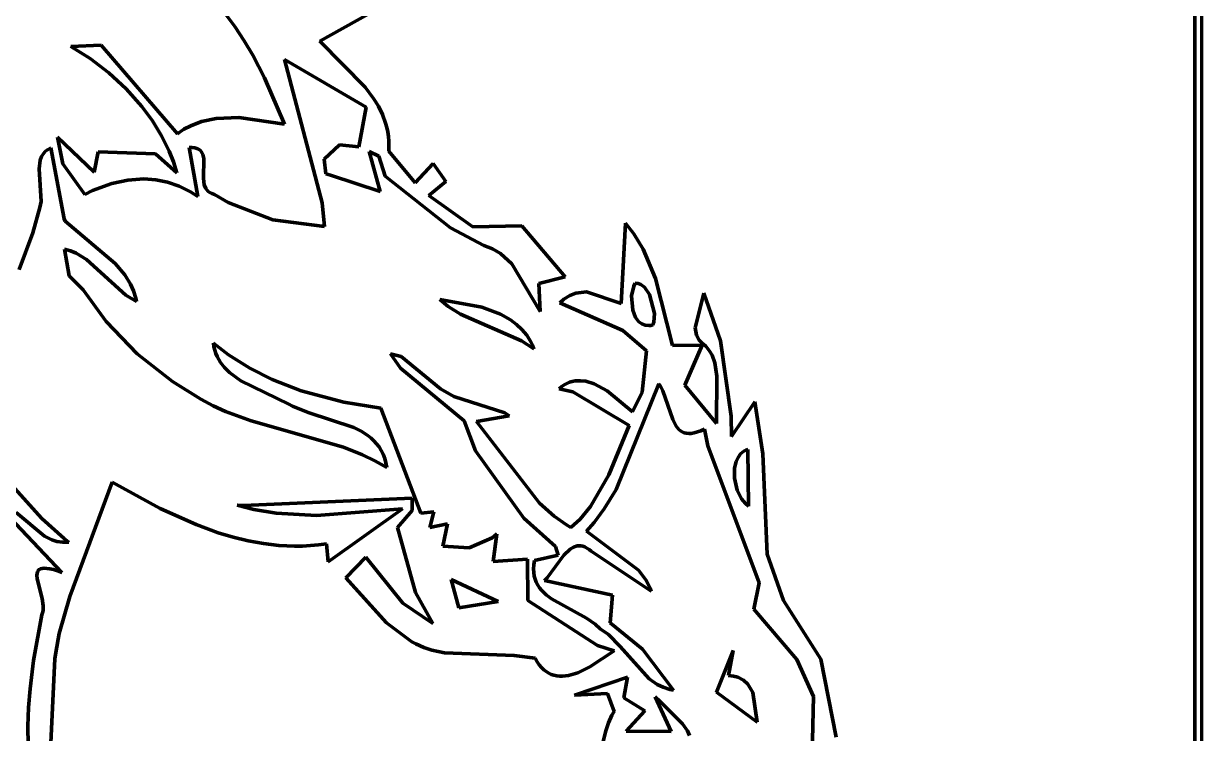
# Model space of a CAD drawing. Header units: millimetres. Extents: x 0 to 4.76, y 0 to 6.67.
# Drawn here: x 3.392 to 4.764, y 4.167 to 4.993 of the extents above; entities that cross this region are included whole.
import ezdxf

# ---------------------------------------------------------------- set-up
doc = ezdxf.new("R2010")
doc.units = ezdxf.units.MM
doc.layers.add('color#010101ff', color=7, linetype='CONTINUOUS', lineweight=100)
doc.layers.add('color#fefefeff', color=7, linetype='CONTINUOUS', lineweight=100)

msp = doc.modelspace()

# ---------------------------------------------------------------- linework, layer by layer
at = {"layer": 'color#010101ff'}
for p, q in [((4.7554, 0.2083), (4.7564, 6.6586)), ((4.7639, 6.6667), (4.7639, 0.1558)), ((3.8626, 5.0426), (3.7369, 4.9722)), ((3.6381, 4.9893), (3.6265, 5.0049)), ((3.6489, 4.9729), (3.6381, 4.9893)), ((3.4469, 4.9663), (3.4822, 4.9676)), ((3.4822, 4.9676), (3.5711, 4.8646)), ((3.659, 4.9559), (3.6489, 4.9729)), ((3.7369, 4.9722), (3.7899, 4.9188)), ((3.4697, 4.9522), (3.4469, 4.9663)), ((3.6727, 4.9296), (3.659, 4.9559)), ((3.4914, 4.9357), (3.4697, 4.9522)), ((3.791, 4.8954), (3.6958, 4.9509)), ((3.6958, 4.9509), (3.7398, 4.7843)), ((3.5116, 4.9169), (3.4914, 4.9357)), ((3.6961, 4.8759), (3.6727, 4.9296)), ((3.5298, 4.8963), (3.5116, 4.9169)), ((3.7899, 4.9188), (3.7996, 4.9058)), ((3.7996, 4.9058), (3.8052, 4.8966)), ((3.542, 4.8797), (3.5298, 4.8963)), ((3.7824, 4.8496), (3.791, 4.8954)), ((3.8052, 4.8966), (3.8099, 4.8871)), ((3.8099, 4.8871), (3.8136, 4.8771)), ((3.5527, 4.8623), (3.542, 4.8797)), ((3.5788, 4.8698), (3.5868, 4.874)), ((3.5868, 4.874), (3.5992, 4.8787)), ((3.5992, 4.8787), (3.6164, 4.8825)), ((3.6164, 4.8825), (3.6429, 4.8836)), ((3.6429, 4.8836), (3.6961, 4.8759)), ((3.8136, 4.8771), (3.815, 4.872)), ((3.815, 4.872), (3.8162, 4.8667)), ((3.4377, 4.8295), (3.4315, 4.8605)), ((3.4315, 4.8605), (3.4742, 4.8201)), ((3.5616, 4.8442), (3.5527, 4.8623)), ((3.5711, 4.8646), (3.5788, 4.8698)), ((3.8162, 4.8667), (3.817, 4.8614)), ((3.817, 4.8614), (3.8174, 4.8559)), ((3.4156, 4.8421), (3.4172, 4.8438)), ((3.4172, 4.8438), (3.4191, 4.8454)), ((3.4191, 4.8454), (3.4213, 4.8468)), ((3.4213, 4.8468), (3.4238, 4.8481)), ((3.4238, 4.8481), (3.4391, 4.7656)), ((3.4742, 4.8201), (3.4789, 4.8437)), ((3.4789, 4.8437), (3.5457, 4.8411)), ((3.5666, 4.8318), (3.5616, 4.8442)), ((3.5883, 4.8486), (3.585, 4.8486)), ((3.585, 4.8486), (3.5951, 4.7918)), ((3.5913, 4.8482), (3.5883, 4.8486)), ((3.5937, 4.8476), (3.5913, 4.8482)), ((3.5958, 4.8466), (3.5937, 4.8476)), ((3.5975, 4.8454), (3.5958, 4.8466)), ((3.5989, 4.8439), (3.5975, 4.8454)), ((3.6, 4.8422), (3.5989, 4.8439)), ((3.742, 4.8351), (3.76, 4.8519)), ((3.76, 4.8519), (3.7824, 4.8496)), ((3.8056, 4.8387), (3.7947, 4.8439)), ((3.7947, 4.8439), (3.8075, 4.7975)), ((3.8176, 4.8502), (3.8173, 4.8445)), ((3.8173, 4.8445), (3.848, 4.8075)), ((3.8174, 4.8559), (3.8176, 4.8502)), ((3.4102, 4.8239), (3.4114, 4.8338)), ((3.4114, 4.8338), (3.413, 4.8382)), ((3.413, 4.8382), (3.4156, 4.8421)), ((3.4634, 4.7941), (3.4377, 4.8295)), ((3.5457, 4.8411), (3.5706, 4.8192)), ((3.5706, 4.8192), (3.5666, 4.8318)), ((3.6008, 4.8403), (3.6, 4.8422)), ((3.6018, 4.8359), (3.6008, 4.8403)), ((3.6014, 4.8125), (3.6018, 4.8359)), ((3.7442, 4.8181), (3.742, 4.8351)), ((3.8132, 4.8153), (3.8056, 4.8387)), ((3.848, 4.8075), (3.869, 4.8301)), ((3.869, 4.8301), (3.8837, 4.8089)), ((3.4124, 4.7859), (3.4102, 4.8239)), ((3.7496, 4.8163), (3.7442, 4.8181)), ((3.8075, 4.7975), (3.7496, 4.8163)), ((3.4947, 4.8069), (3.4721, 4.7985)), ((3.5133, 4.8108), (3.4947, 4.8069)), ((3.532, 4.812), (3.5133, 4.8108)), ((3.5459, 4.811), (3.532, 4.812)), ((3.5597, 4.8082), (3.5459, 4.811)), ((3.5733, 4.8037), (3.5597, 4.8082)), ((3.5865, 4.7972), (3.5733, 4.8037)), ((3.6024, 4.8052), (3.6014, 4.8125)), ((3.6042, 4.801), (3.6024, 4.8052)), ((3.8892, 4.755), (3.8132, 4.8153)), ((3.8837, 4.8089), (3.8641, 4.7929)), ((3.4721, 4.7985), (3.4634, 4.7941)), ((3.5951, 4.7918), (3.5865, 4.7972)), ((3.6055, 4.7992), (3.6042, 4.801)), ((3.6071, 4.7975), (3.6055, 4.7992)), ((3.6091, 4.7961), (3.6071, 4.7975)), ((3.6114, 4.795), (3.6091, 4.7961)), ((3.6142, 4.7941), (3.6114, 4.795)), ((3.6304, 4.7847), (3.6142, 4.7941)), ((3.8641, 4.7929), (3.9154, 4.7563)), ((3.4028, 4.7495), (3.4108, 4.7787)), ((3.4108, 4.7787), (3.4124, 4.7859)), ((3.6825, 4.7646), (3.6304, 4.7847)), ((3.7398, 4.7843), (3.7426, 4.7567)), ((3.4391, 4.7656), (3.4406, 4.7629)), ((3.4406, 4.7629), (3.4986, 4.7138)), ((3.7426, 4.7567), (3.6825, 4.7646)), ((4.0882, 4.6672), (4.093, 4.7606)), ((4.093, 4.7606), (4.1026, 4.7483)), ((3.3869, 4.7066), (3.4028, 4.7495)), ((3.9279, 4.7346), (3.8892, 4.755)), ((3.9154, 4.7563), (3.9722, 4.7574)), ((3.9722, 4.7574), (4.023, 4.6981)), ((4.1026, 4.7483), (4.1136, 4.7304)), ((3.9381, 4.7306), (3.9279, 4.7346)), ((3.4466, 4.7284), (3.4395, 4.7302)), ((3.4395, 4.7302), (3.4452, 4.6994)), ((3.4533, 4.7258), (3.4466, 4.7284)), ((3.4653, 4.7185), (3.4533, 4.7258)), ((3.9473, 4.7251), (3.9381, 4.7306)), ((3.9605, 4.7134), (3.9473, 4.7251)), ((4.1136, 4.7304), (4.1282, 4.6961)), ((3.511, 4.6767), (3.4653, 4.7185)), ((3.4986, 4.7138), (3.5099, 4.7004)), ((3.9936, 4.6579), (3.9605, 4.7134)), ((3.4452, 4.6994), (3.4615, 4.683)), ((3.5099, 4.7004), (3.5167, 4.6895)), ((4.023, 4.6981), (3.9922, 4.6903)), ((4.1282, 4.6961), (4.148, 4.6184)), ((3.4615, 4.683), (3.4882, 4.646)), ((3.5167, 4.6895), (3.5201, 4.6817)), ((3.5201, 4.6817), (3.5226, 4.6735)), ((3.9922, 4.6903), (3.9936, 4.6579)), ((4.0282, 4.6765), (4.0353, 4.6793)), ((4.0353, 4.6793), (4.0477, 4.6806)), ((4.0477, 4.6806), (4.0882, 4.6672)), ((4.1026, 4.6872), (4.1001, 4.6762)), ((4.1044, 4.6908), (4.1026, 4.6872)), ((4.1077, 4.6905), (4.1044, 4.6908)), ((4.1109, 4.6894), (4.1077, 4.6905)), ((4.1152, 4.6861), (4.1109, 4.6894)), ((4.1211, 4.6775), (4.1152, 4.6861)), ((4.1744, 4.6387), (4.1843, 4.6793)), ((4.1843, 4.6793), (4.2037, 4.6236)), ((3.5235, 4.6693), (3.511, 4.6767)), ((3.5226, 4.6735), (3.5235, 4.6693)), ((3.8769, 4.6719), (3.9257, 4.6627)), ((3.8866, 4.6637), (3.8769, 4.6719)), ((4.0167, 4.6679), (4.0212, 4.672)), ((4.0898, 4.6355), (4.0167, 4.6679)), ((4.0212, 4.672), (4.0282, 4.6765)), ((4.1001, 4.6762), (4.1015, 4.6593)), ((4.1268, 4.6553), (4.1211, 4.6775)), ((3.901, 4.6548), (3.8866, 4.6637)), ((3.972, 4.6237), (3.901, 4.6548)), ((3.9257, 4.6627), (3.9473, 4.6546)), ((3.9473, 4.6546), (3.959, 4.648)), ((4.1015, 4.6593), (4.1049, 4.6508)), ((4.1049, 4.6508), (4.1088, 4.6458)), ((4.1261, 4.6453), (4.1268, 4.6553)), ((3.4882, 4.646), (3.5243, 4.6084)), ((3.959, 4.648), (3.9661, 4.6428)), ((3.9661, 4.6428), (3.9725, 4.6369)), ((4.1088, 4.6458), (4.112, 4.6434)), ((4.112, 4.6434), (4.1158, 4.6419)), ((4.1158, 4.6419), (4.1201, 4.6414)), ((4.1201, 4.6414), (4.1225, 4.6416)), ((4.1225, 4.6416), (4.125, 4.6421)), ((4.125, 4.6421), (4.1261, 4.6453)), ((4.1759, 4.6303), (4.1744, 4.6387)), ((3.9864, 4.6142), (3.972, 4.6237)), ((3.9725, 4.6369), (3.9781, 4.6302)), ((3.9781, 4.6302), (3.9805, 4.6265)), ((3.9805, 4.6265), (3.9827, 4.6226)), ((4.1174, 4.6122), (4.0898, 4.6355)), ((4.179, 4.6245), (4.1759, 4.6303)), ((4.1823, 4.6209), (4.179, 4.6245)), ((4.2037, 4.6236), (4.2162, 4.5361)), ((3.6137, 4.6167), (3.6131, 4.6209)), ((3.6131, 4.6209), (3.6307, 4.6075)), ((3.6147, 4.6128), (3.6137, 4.6167)), ((3.616, 4.609), (3.6147, 4.6128)), ((3.9827, 4.6226), (3.9847, 4.6185)), ((3.9847, 4.6185), (3.9864, 4.6142)), ((4.1126, 4.564), (4.1174, 4.6122)), ((4.148, 4.6184), (4.1825, 4.6187)), ((4.1825, 4.6187), (4.1623, 4.572)), ((4.1865, 4.6175), (4.1823, 4.6209)), ((4.1907, 4.6124), (4.1865, 4.6175)), ((4.1939, 4.6069), (4.1907, 4.6124)), ((3.5243, 4.6084), (3.5653, 4.5762)), ((3.6175, 4.6054), (3.616, 4.609)), ((3.6214, 4.5986), (3.6175, 4.6054)), ((3.6262, 4.5925), (3.6214, 4.5986)), ((3.6307, 4.6075), (3.6554, 4.5919)), ((3.8309, 4.5919), (3.8195, 4.6087)), ((3.8195, 4.6087), (3.8316, 4.6055)), ((3.8316, 4.6055), (3.8775, 4.5679)), ((4.1971, 4.5982), (4.1939, 4.6069)), ((4.1993, 4.5827), (4.1971, 4.5982)), ((3.6318, 4.5869), (3.6262, 4.5925)), ((3.645, 4.5772), (3.6318, 4.5869)), ((3.6554, 4.5919), (3.6814, 4.5788)), ((3.9052, 4.5304), (3.8309, 4.5919)), ((4.1989, 4.5276), (4.1993, 4.5827)), ((3.5653, 4.5762), (3.5986, 4.5557)), ((3.7011, 4.5498), (3.645, 4.5772)), ((3.6814, 4.5788), (3.7154, 4.5655)), ((4.0158, 4.5679), (4.0188, 4.5704)), ((4.0188, 4.5704), (4.0218, 4.5724)), ((4.0218, 4.5724), (4.0249, 4.5741)), ((4.0249, 4.5741), (4.028, 4.5754)), ((4.028, 4.5754), (4.0311, 4.5764)), ((4.0311, 4.5764), (4.0343, 4.577)), ((4.0343, 4.577), (4.0406, 4.5773)), ((4.0406, 4.5773), (4.047, 4.5766)), ((4.047, 4.5766), (4.0565, 4.5737)), ((4.0565, 4.5737), (4.0718, 4.5653)), ((4.1319, 4.5735), (4.0822, 4.4508)), ((4.1337, 4.5711), (4.1319, 4.5735)), ((4.1367, 4.5656), (4.1337, 4.5711)), ((4.1623, 4.572), (4.1989, 4.5276)), ((3.5986, 4.5557), (3.6128, 4.5482)), ((3.7154, 4.5655), (3.7649, 4.5522)), ((3.8775, 4.5679), (3.893, 4.5589)), ((3.893, 4.5589), (3.9524, 4.5397)), ((4.0317, 4.5645), (4.0158, 4.5679)), ((4.0974, 4.5251), (4.0317, 4.5645)), ((4.0718, 4.5653), (4.1011, 4.5412)), ((4.1011, 4.5412), (4.1126, 4.564)), ((4.1481, 4.532), (4.1367, 4.5656)), ((3.6128, 4.5482), (3.6273, 4.5416)), ((3.6273, 4.5416), (3.6572, 4.5307)), ((3.7053, 4.5476), (3.7011, 4.5498)), ((3.7234, 4.5403), (3.7053, 4.5476)), ((3.7649, 4.5522), (3.8083, 4.5452)), ((3.8083, 4.5452), (3.8548, 4.423)), ((4.2166, 4.5125), (4.2436, 4.5527)), ((4.2436, 4.5527), (4.2529, 4.492)), ((3.4131, 4.417), (3.3064, 4.5352)), ((3.6572, 4.5307), (3.7646, 4.4998)), ((3.7765, 4.5228), (3.7234, 4.5403)), ((3.9182, 4.4958), (3.9052, 4.5304)), ((3.9575, 4.5365), (3.9195, 4.5297)), ((3.9195, 4.5297), (3.993, 4.4348)), ((3.9524, 4.5397), (3.9575, 4.5365)), ((4.1519, 4.5245), (4.1481, 4.532)), ((4.2162, 4.5361), (4.2166, 4.5125)), ((3.7852, 4.5185), (3.7765, 4.5228)), ((3.7931, 4.5134), (3.7852, 4.5185)), ((4.0735, 4.4677), (4.0974, 4.5251)), ((4.1551, 4.5206), (4.1519, 4.5245)), ((4.157, 4.519), (4.1551, 4.5206)), ((4.1591, 4.5177), (4.157, 4.519)), ((4.1614, 4.5168), (4.1591, 4.5177)), ((4.1639, 4.5162), (4.1614, 4.5168)), ((4.1667, 4.5159), (4.1639, 4.5162)), ((4.1697, 4.516), (4.1667, 4.5159)), ((4.1731, 4.5166), (4.1697, 4.516)), ((4.1768, 4.5176), (4.1731, 4.5166)), ((4.1808, 4.519), (4.1768, 4.5176)), ((4.1852, 4.5209), (4.1808, 4.519)), ((4.1891, 4.5016), (4.1852, 4.5209)), ((3.7967, 4.5105), (3.7931, 4.5134)), ((3.8001, 4.5073), (3.7967, 4.5105)), ((3.8032, 4.5039), (3.8001, 4.5073)), ((3.806, 4.5002), (3.8032, 4.5039)), ((3.8086, 4.4961), (3.806, 4.5002)), ((4.2486, 4.3421), (4.1891, 4.5016)), ((3.7646, 4.4998), (3.7868, 4.491)), ((3.7868, 4.491), (3.8012, 4.4841)), ((3.8108, 4.4917), (3.8086, 4.4961)), ((3.8126, 4.4869), (3.8108, 4.4917)), ((3.8141, 4.4818), (3.8126, 4.4869)), ((3.9746, 4.4172), (3.9182, 4.4958)), ((4.2242, 4.488), (4.222, 4.4834)), ((4.2271, 4.492), (4.2242, 4.488)), ((4.2309, 4.4951), (4.2271, 4.492)), ((4.2331, 4.4963), (4.2309, 4.4951)), ((4.2355, 4.4973), (4.2331, 4.4963)), ((4.2364, 4.4314), (4.2355, 4.4973)), ((4.2529, 4.492), (4.258, 4.3755)), ((3.8012, 4.4841), (3.8152, 4.4762)), ((3.8152, 4.4762), (3.8141, 4.4818)), ((4.2202, 4.4755), (4.2201, 4.464)), ((4.222, 4.4834), (4.2202, 4.4755)), ((3.495, 4.4591), (3.4459, 4.326)), ((3.5511, 4.4286), (3.495, 4.4591)), ((4.0523, 4.4307), (4.0735, 4.4677)), ((4.2201, 4.464), (4.2233, 4.4498)), ((4.0822, 4.4508), (4.0684, 4.4283)), ((4.2233, 4.4498), (4.2282, 4.4399)), ((3.4367, 4.3541), (3.3621, 4.4324)), ((3.648, 4.4322), (3.6409, 4.4326)), ((3.6409, 4.4326), (3.6601, 4.4275)), ((3.8446, 4.4406), (3.648, 4.4322)), ((3.8445, 4.4263), (3.8446, 4.4406)), ((3.993, 4.4348), (4.0101, 4.4196)), ((4.2282, 4.4399), (4.2329, 4.4342)), ((4.2329, 4.4342), (4.2364, 4.4314)), ((3.3833, 4.4238), (3.4165, 4.3964)), ((3.5929, 4.4098), (3.5511, 4.4286)), ((3.6601, 4.4275), (3.6863, 4.423)), ((3.6863, 4.423), (3.7331, 4.4204)), ((3.7331, 4.4204), (3.8334, 4.4282)), ((3.8334, 4.4282), (3.7467, 4.3666)), ((3.8276, 4.4065), (3.8445, 4.4263)), ((3.8548, 4.423), (3.8698, 4.4247)), ((3.8698, 4.4247), (3.8651, 4.4063)), ((4.0101, 4.4196), (4.0244, 4.4095)), ((4.0401, 4.4162), (4.0523, 4.4307)), ((4.0684, 4.4283), (4.0565, 4.4123)), ((3.4391, 4.3938), (3.4131, 4.417)), ((3.6186, 4.4004), (3.5929, 4.4098)), ((3.8483, 4.3307), (3.8276, 4.4065)), ((3.8651, 4.4063), (3.8856, 4.4108)), ((3.8856, 4.4108), (3.8802, 4.3849)), ((4.0114, 4.3844), (3.9746, 4.4172)), ((4.0244, 4.4095), (4.0294, 4.4064)), ((4.0294, 4.4064), (4.0401, 4.4162)), ((4.0565, 4.4123), (4.0478, 4.4022)), ((3.4165, 4.3964), (3.4249, 4.392)), ((3.4249, 4.392), (3.4309, 4.3901)), ((3.4446, 4.3895), (3.4391, 4.3938)), ((3.636, 4.3952), (3.6186, 4.4004)), ((3.6537, 4.391), (3.636, 4.3952)), ((3.6715, 4.3877), (3.6537, 4.391)), ((3.9108, 4.3826), (3.9377, 4.3943)), ((3.9377, 4.3943), (3.9433, 4.399)), ((3.9433, 4.399), (3.939, 4.3667)), ((4.0478, 4.4022), (4.1084, 4.3568)), ((3.4309, 4.3901), (3.4375, 4.3892)), ((3.4375, 4.3892), (3.441, 4.3892)), ((3.441, 4.3892), (3.4446, 4.3895)), ((3.6895, 4.3857), (3.6715, 4.3877)), ((3.6986, 4.3851), (3.6895, 4.3857)), ((3.7077, 4.3848), (3.6986, 4.3851)), ((3.7169, 4.3849), (3.7077, 4.3848)), ((3.7261, 4.3854), (3.7169, 4.3849)), ((3.7354, 4.3861), (3.7261, 4.3854)), ((3.7447, 4.3873), (3.7354, 4.3861)), ((3.7467, 4.3666), (3.7447, 4.3873)), ((3.8802, 4.3849), (3.9108, 4.3826)), ((4.0147, 4.3742), (4.0114, 4.3844)), ((4.0287, 4.3813), (4.0212, 4.3742)), ((4.0326, 4.3836), (4.0287, 4.3813)), ((4.0368, 4.385), (4.0326, 4.3836)), ((4.039, 4.3852), (4.0368, 4.385)), ((4.0412, 4.3851), (4.039, 4.3852)), ((4.0434, 4.3846), (4.0412, 4.3851)), ((4.0458, 4.3838), (4.0434, 4.3846)), ((4.0482, 4.3825), (4.0458, 4.3838)), ((4.0506, 4.3809), (4.0482, 4.3825)), ((4.0531, 4.3788), (4.0506, 4.3809)), ((4.1231, 4.3322), (4.0531, 4.3788)), ((3.7672, 4.3477), (3.7908, 4.3721)), ((3.7908, 4.3721), (3.8338, 4.3184)), ((3.939, 4.3667), (3.979, 4.3695)), ((3.979, 4.3695), (3.9794, 4.3217)), ((3.9861, 4.3584), (3.9863, 4.363)), ((3.9863, 4.363), (3.9871, 4.368)), ((3.9871, 4.368), (4.0147, 4.3742)), ((4.0212, 4.3742), (4.0018, 4.3479)), ((4.258, 4.3755), (4.277, 4.3216)), ((3.4075, 4.3511), (3.4077, 4.3531)), ((3.4079, 4.3466), (3.4075, 4.3511)), ((3.4077, 4.3531), (3.4081, 4.3548)), ((3.4081, 4.3548), (3.4089, 4.3563)), ((3.4089, 4.3563), (3.4101, 4.3575)), ((3.4101, 4.3575), (3.4116, 4.3583)), ((3.4116, 4.3583), (3.4136, 4.3589)), ((3.4136, 4.3589), (3.4161, 4.3591)), ((3.4161, 4.3591), (3.419, 4.3589)), ((3.419, 4.3589), (3.4226, 4.3584)), ((3.4226, 4.3584), (3.4267, 4.3574)), ((3.4267, 4.3574), (3.4314, 4.356)), ((3.4314, 4.356), (3.4367, 4.3541)), ((3.9862, 4.354), (3.9861, 4.3584)), ((3.9868, 4.35), (3.9862, 4.354)), ((3.9878, 4.3462), (3.9868, 4.35)), ((4.1084, 4.3568), (4.1169, 4.3454)), ((3.4136, 4.3239), (3.4079, 4.3466)), ((3.8146, 4.2956), (3.7672, 4.3477)), ((3.8899, 4.3461), (3.8989, 4.3129)), ((3.9449, 4.3204), (3.8899, 4.3461)), ((3.9891, 4.3427), (3.9878, 4.3462)), ((3.9908, 4.3394), (3.9891, 4.3427)), ((3.9929, 4.3363), (3.9908, 4.3394)), ((3.9952, 4.3334), (3.9929, 4.3363)), ((4.0018, 4.3479), (3.9988, 4.3448)), ((3.9988, 4.3448), (4.0781, 4.3276)), ((4.1169, 4.3454), (4.1218, 4.3357)), ((4.1218, 4.3357), (4.1231, 4.3322)), ((4.2425, 4.3116), (4.2486, 4.3421)), ((3.4149, 4.3152), (3.4136, 4.3239)), ((3.4459, 4.326), (3.4335, 4.2831)), ((3.8685, 4.2946), (3.8483, 4.3307)), ((3.9794, 4.3217), (4.0605, 4.2691)), ((4.0006, 4.3281), (3.9952, 4.3334)), ((4.0069, 4.3234), (4.0006, 4.3281)), ((4.0478, 4.3011), (4.0069, 4.3234)), ((4.0781, 4.3276), (4.0754, 4.2955)), ((4.277, 4.3216), (4.3204, 4.2532)), ((3.4141, 4.3073), (3.4147, 4.3098)), ((3.4147, 4.3098), (3.4149, 4.3152)), ((3.8338, 4.3184), (3.8685, 4.2946)), ((3.8989, 4.3129), (3.9449, 4.3204)), ((4.2926, 4.253), (4.2425, 4.3116)), ((3.4035, 4.2516), (3.4133, 4.305)), ((3.4133, 4.305), (3.4141, 4.3073)), ((3.8444, 4.2736), (3.8146, 4.2956)), ((4.0579, 4.2941), (4.0478, 4.3011)), ((4.0636, 4.2887), (4.0579, 4.2941)), ((4.0754, 4.2955), (4.113, 4.265)), ((3.4335, 4.2831), (3.4294, 4.261)), ((4.0732, 4.2819), (4.0636, 4.2887)), ((4.087, 4.268), (4.0732, 4.2819)), ((3.8489, 4.2711), (3.8444, 4.2736)), ((3.8582, 4.267), (3.8489, 4.2711)), ((3.8677, 4.2639), (3.8582, 4.267)), ((4.0605, 4.2691), (4.0798, 4.2631)), ((4.1206, 4.2303), (4.087, 4.268)), ((3.4284, 4.2536), (3.4224, 4.1246)), ((3.4294, 4.261), (3.4284, 4.2536)), ((3.8823, 4.2607), (3.8677, 4.2639)), ((3.9633, 4.2576), (3.8823, 4.2607)), ((3.988, 4.2543), (3.9633, 4.2576)), ((3.9902, 4.2502), (3.988, 4.2543)), ((4.0798, 4.2631), (4.0516, 4.2442)), ((4.113, 4.265), (4.1489, 4.2171)), ((4.1991, 4.2148), (4.2184, 4.2635)), ((4.2184, 4.2635), (4.2132, 4.2342)), ((4.3122, 4.2099), (4.2926, 4.253)), ((4.3204, 4.2532), (4.3386, 4.1623)), ((3.3995, 4.2189), (3.4035, 4.2516)), ((3.9926, 4.2466), (3.9902, 4.2502)), ((3.9951, 4.2435), (3.9926, 4.2466)), ((3.9978, 4.2409), (3.9951, 4.2435)), ((4.0006, 4.2387), (3.9978, 4.2409)), ((4.0516, 4.2442), (4.0374, 4.2375)), ((4.0036, 4.2369), (4.0006, 4.2387)), ((4.0066, 4.2355), (4.0036, 4.2369)), ((4.0098, 4.2345), (4.0066, 4.2355)), ((4.013, 4.2339), (4.0098, 4.2345)), ((4.0163, 4.2336), (4.013, 4.2339)), ((4.0197, 4.2336), (4.0163, 4.2336)), ((4.0267, 4.2344), (4.0197, 4.2336)), ((4.0374, 4.2375), (4.0267, 4.2344)), ((4.0338, 4.2115), (4.0956, 4.2324)), ((4.0956, 4.2324), (4.0913, 4.2083)), ((4.13, 4.2238), (4.1206, 4.2303)), ((4.2132, 4.2342), (4.219, 4.2335)), ((4.219, 4.2335), (4.2241, 4.2322)), ((4.2241, 4.2322), (4.2305, 4.2289)), ((4.2305, 4.2289), (4.2356, 4.2243)), ((3.3978, 4.197), (3.3995, 4.2189)), ((4.0723, 4.2132), (4.0338, 4.2115)), ((4.0798, 4.1924), (4.0723, 4.2132)), ((4.137, 4.2205), (4.13, 4.2238)), ((4.1447, 4.218), (4.137, 4.2205)), ((4.1489, 4.2171), (4.1447, 4.218)), ((4.2465, 4.1801), (4.1991, 4.2148)), ((4.2356, 4.2243), (4.2415, 4.2145)), ((4.2415, 4.2145), (4.2465, 4.1801)), ((4.0913, 4.2083), (4.1156, 4.1932)), ((4.1461, 4.1691), (4.1276, 4.2094)), ((4.1276, 4.2094), (4.1333, 4.2041)), ((4.1333, 4.2041), (4.1594, 4.178)), ((4.3105, 4.1418), (4.3122, 4.2099)), ((3.3971, 4.1751), (3.3978, 4.197)), ((4.0732, 4.179), (4.0773, 4.188)), ((4.0773, 4.188), (4.0798, 4.1924)), ((4.1156, 4.1932), (4.094, 4.1695)), ((3.3974, 4.1533), (3.3971, 4.1751)), ((4.07, 4.1698), (4.0732, 4.179)), ((4.1594, 4.178), (4.1651, 4.1699)), ((4.0667, 4.1558), (4.07, 4.1698)), ((4.094, 4.1695), (4.1461, 4.1691)), ((4.1651, 4.1699), (4.1678, 4.1645))]:
    msp.add_line(p, q, dxfattribs=at)
at = {"layer": 'color#fefefeff'}
for p, q in [((4.7564, 6.6586), (4.7554, 0.2083)), ((3.7369, 4.9722), (3.8626, 5.0426)), ((3.6265, 5.0049), (3.6381, 4.9893)), ((3.6381, 4.9893), (3.6489, 4.9729)), ((3.4822, 4.9676), (3.4469, 4.9663)), ((3.5711, 4.8646), (3.4822, 4.9676)), ((3.6489, 4.9729), (3.659, 4.9559)), ((3.7899, 4.9188), (3.7369, 4.9722)), ((3.4469, 4.9663), (3.4697, 4.9522)), ((3.659, 4.9559), (3.6727, 4.9296)), ((3.4697, 4.9522), (3.4914, 4.9357)), ((3.7398, 4.7843), (3.6958, 4.9509)), ((3.6958, 4.9509), (3.791, 4.8954)), ((3.4914, 4.9357), (3.5116, 4.9169)), ((3.6727, 4.9296), (3.6961, 4.8759)), ((3.5116, 4.9169), (3.5298, 4.8963)), ((3.7996, 4.9058), (3.7899, 4.9188)), ((3.8052, 4.8966), (3.7996, 4.9058)), ((3.5298, 4.8963), (3.542, 4.8797)), ((3.791, 4.8954), (3.7824, 4.8496)), ((3.8099, 4.8871), (3.8052, 4.8966)), ((3.8136, 4.8771), (3.8099, 4.8871)), ((3.542, 4.8797), (3.5527, 4.8623)), ((3.5868, 4.874), (3.5788, 4.8698)), ((3.5992, 4.8787), (3.5868, 4.874)), ((3.6164, 4.8825), (3.5992, 4.8787)), ((3.6429, 4.8836), (3.6164, 4.8825)), ((3.6961, 4.8759), (3.6429, 4.8836)), ((3.815, 4.872), (3.8136, 4.8771)), ((3.8162, 4.8667), (3.815, 4.872)), ((3.4742, 4.8201), (3.4315, 4.8605)), ((3.4315, 4.8605), (3.4377, 4.8295)), ((3.5527, 4.8623), (3.5616, 4.8442)), ((3.5788, 4.8698), (3.5711, 4.8646)), ((3.817, 4.8614), (3.8162, 4.8667)), ((3.8174, 4.8559), (3.817, 4.8614)), ((3.4172, 4.8438), (3.4156, 4.8421)), ((3.4191, 4.8454), (3.4172, 4.8438)), ((3.4213, 4.8468), (3.4191, 4.8454)), ((3.4238, 4.8481), (3.4213, 4.8468)), ((3.4391, 4.7656), (3.4238, 4.8481)), ((3.4789, 4.8437), (3.4742, 4.8201)), ((3.5457, 4.8411), (3.4789, 4.8437)), ((3.5616, 4.8442), (3.5666, 4.8318)), ((3.5951, 4.7918), (3.585, 4.8486)), ((3.585, 4.8486), (3.5883, 4.8486)), ((3.5883, 4.8486), (3.5913, 4.8482)), ((3.5913, 4.8482), (3.5937, 4.8476)), ((3.5937, 4.8476), (3.5958, 4.8466)), ((3.5958, 4.8466), (3.5975, 4.8454)), ((3.5975, 4.8454), (3.5989, 4.8439)), ((3.5989, 4.8439), (3.6, 4.8422)), ((3.76, 4.8519), (3.742, 4.8351)), ((3.7824, 4.8496), (3.76, 4.8519)), ((3.8075, 4.7975), (3.7947, 4.8439)), ((3.7947, 4.8439), (3.8056, 4.8387)), ((3.8173, 4.8445), (3.8176, 4.8502)), ((3.848, 4.8075), (3.8173, 4.8445)), ((3.8176, 4.8502), (3.8174, 4.8559)), ((3.4114, 4.8338), (3.4102, 4.8239)), ((3.413, 4.8382), (3.4114, 4.8338)), ((3.4156, 4.8421), (3.413, 4.8382)), ((3.4377, 4.8295), (3.4634, 4.7941)), ((3.5706, 4.8192), (3.5457, 4.8411)), ((3.5666, 4.8318), (3.5706, 4.8192)), ((3.6, 4.8422), (3.6008, 4.8403)), ((3.6008, 4.8403), (3.6018, 4.8359)), ((3.6018, 4.8359), (3.6014, 4.8125)), ((3.742, 4.8351), (3.7442, 4.8181)), ((3.8056, 4.8387), (3.8132, 4.8153)), ((3.869, 4.8301), (3.848, 4.8075)), ((3.8837, 4.8089), (3.869, 4.8301)), ((3.4102, 4.8239), (3.4124, 4.7859)), ((3.7442, 4.8181), (3.7496, 4.8163)), ((3.7496, 4.8163), (3.8075, 4.7975)), ((3.4721, 4.7985), (3.4947, 4.8069)), ((3.4947, 4.8069), (3.5133, 4.8108)), ((3.5133, 4.8108), (3.532, 4.812)), ((3.532, 4.812), (3.5459, 4.811)), ((3.5459, 4.811), (3.5597, 4.8082)), ((3.5597, 4.8082), (3.5733, 4.8037)), ((3.5733, 4.8037), (3.5865, 4.7972)), ((3.6014, 4.8125), (3.6024, 4.8052)), ((3.6024, 4.8052), (3.6042, 4.801)), ((3.8132, 4.8153), (3.8892, 4.755)), ((3.8641, 4.7929), (3.8837, 4.8089)), ((3.4634, 4.7941), (3.4721, 4.7985)), ((3.5865, 4.7972), (3.5951, 4.7918)), ((3.6042, 4.801), (3.6055, 4.7992)), ((3.6055, 4.7992), (3.6071, 4.7975)), ((3.6071, 4.7975), (3.6091, 4.7961)), ((3.6091, 4.7961), (3.6114, 4.795)), ((3.6114, 4.795), (3.6142, 4.7941)), ((3.6142, 4.7941), (3.6304, 4.7847)), ((3.9154, 4.7563), (3.8641, 4.7929)), ((3.4108, 4.7787), (3.4028, 4.7495)), ((3.4124, 4.7859), (3.4108, 4.7787)), ((3.6304, 4.7847), (3.6825, 4.7646)), ((3.7426, 4.7567), (3.7398, 4.7843)), ((3.4406, 4.7629), (3.4391, 4.7656)), ((3.4986, 4.7138), (3.4406, 4.7629)), ((3.6825, 4.7646), (3.7426, 4.7567)), ((4.093, 4.7606), (4.0882, 4.6672)), ((4.1026, 4.7483), (4.093, 4.7606)), ((3.4028, 4.7495), (3.3869, 4.7066)), ((3.8892, 4.755), (3.9279, 4.7346)), ((3.9722, 4.7574), (3.9154, 4.7563)), ((4.023, 4.6981), (3.9722, 4.7574)), ((4.1136, 4.7304), (4.1026, 4.7483)), ((3.9279, 4.7346), (3.9381, 4.7306)), ((3.4452, 4.6994), (3.4395, 4.7302)), ((3.4395, 4.7302), (3.4466, 4.7284)), ((3.4466, 4.7284), (3.4533, 4.7258)), ((3.4533, 4.7258), (3.4653, 4.7185)), ((3.9381, 4.7306), (3.9473, 4.7251)), ((3.9473, 4.7251), (3.9605, 4.7134)), ((4.1282, 4.6961), (4.1136, 4.7304)), ((3.4653, 4.7185), (3.511, 4.6767)), ((3.5099, 4.7004), (3.4986, 4.7138)), ((3.9605, 4.7134), (3.9936, 4.6579)), ((3.4615, 4.683), (3.4452, 4.6994)), ((3.5167, 4.6895), (3.5099, 4.7004)), ((3.9922, 4.6903), (4.023, 4.6981)), ((4.148, 4.6184), (4.1282, 4.6961)), ((3.4882, 4.646), (3.4615, 4.683)), ((3.5201, 4.6817), (3.5167, 4.6895)), ((3.5226, 4.6735), (3.5201, 4.6817)), ((3.9936, 4.6579), (3.9922, 4.6903)), ((4.0353, 4.6793), (4.0282, 4.6765)), ((4.0477, 4.6806), (4.0353, 4.6793)), ((4.0882, 4.6672), (4.0477, 4.6806)), ((4.1001, 4.6762), (4.1026, 4.6872)), ((4.1026, 4.6872), (4.1044, 4.6908)), ((4.1044, 4.6908), (4.1077, 4.6905)), ((4.1077, 4.6905), (4.1109, 4.6894)), ((4.1109, 4.6894), (4.1152, 4.6861)), ((4.1152, 4.6861), (4.1211, 4.6775)), ((4.1843, 4.6793), (4.1744, 4.6387)), ((4.2037, 4.6236), (4.1843, 4.6793)), ((3.511, 4.6767), (3.5235, 4.6693)), ((3.5235, 4.6693), (3.5226, 4.6735)), ((3.8769, 4.6719), (3.8866, 4.6637)), ((3.9257, 4.6627), (3.8769, 4.6719)), ((4.0212, 4.672), (4.0167, 4.6679)), ((4.0167, 4.6679), (4.0898, 4.6355)), ((4.0282, 4.6765), (4.0212, 4.672)), ((4.1015, 4.6593), (4.1001, 4.6762)), ((4.1211, 4.6775), (4.1268, 4.6553)), ((3.8866, 4.6637), (3.901, 4.6548)), ((3.901, 4.6548), (3.972, 4.6237)), ((3.9473, 4.6546), (3.9257, 4.6627)), ((3.959, 4.648), (3.9473, 4.6546)), ((4.1049, 4.6508), (4.1015, 4.6593)), ((4.1088, 4.6458), (4.1049, 4.6508)), ((4.1268, 4.6553), (4.1261, 4.6453)), ((3.5243, 4.6084), (3.4882, 4.646)), ((3.9661, 4.6428), (3.959, 4.648)), ((3.9725, 4.6369), (3.9661, 4.6428)), ((4.112, 4.6434), (4.1088, 4.6458)), ((4.1158, 4.6419), (4.112, 4.6434)), ((4.1201, 4.6414), (4.1158, 4.6419)), ((4.1225, 4.6416), (4.1201, 4.6414)), ((4.125, 4.6421), (4.1225, 4.6416)), ((4.1261, 4.6453), (4.125, 4.6421)), ((4.1744, 4.6387), (4.1759, 4.6303)), ((3.972, 4.6237), (3.9864, 4.6142)), ((3.9781, 4.6302), (3.9725, 4.6369)), ((3.9805, 4.6265), (3.9781, 4.6302)), ((3.9827, 4.6226), (3.9805, 4.6265)), ((4.0898, 4.6355), (4.1174, 4.6122)), ((4.1759, 4.6303), (4.179, 4.6245)), ((4.179, 4.6245), (4.1823, 4.6209)), ((4.2162, 4.5361), (4.2037, 4.6236)), ((3.6307, 4.6075), (3.6131, 4.6209)), ((3.6131, 4.6209), (3.6137, 4.6167)), ((3.6137, 4.6167), (3.6147, 4.6128)), ((3.6147, 4.6128), (3.616, 4.609)), ((3.9847, 4.6185), (3.9827, 4.6226)), ((3.9864, 4.6142), (3.9847, 4.6185)), ((4.1174, 4.6122), (4.1126, 4.564)), ((4.1825, 4.6187), (4.148, 4.6184)), ((4.1623, 4.572), (4.1825, 4.6187)), ((4.1823, 4.6209), (4.1865, 4.6175)), ((4.1865, 4.6175), (4.1907, 4.6124)), ((4.1907, 4.6124), (4.1939, 4.6069)), ((3.5653, 4.5762), (3.5243, 4.6084)), ((3.616, 4.609), (3.6175, 4.6054)), ((3.6175, 4.6054), (3.6214, 4.5986)), ((3.6214, 4.5986), (3.6262, 4.5925)), ((3.6554, 4.5919), (3.6307, 4.6075)), ((3.8316, 4.6055), (3.8195, 4.6087)), ((3.8195, 4.6087), (3.8309, 4.5919)), ((3.8775, 4.5679), (3.8316, 4.6055)), ((4.1939, 4.6069), (4.1971, 4.5982)), ((4.1971, 4.5982), (4.1993, 4.5827)), ((3.6262, 4.5925), (3.6318, 4.5869)), ((3.6318, 4.5869), (3.645, 4.5772)), ((3.6814, 4.5788), (3.6554, 4.5919)), ((3.8309, 4.5919), (3.9052, 4.5304)), ((4.1993, 4.5827), (4.1989, 4.5276)), ((3.5986, 4.5557), (3.5653, 4.5762)), ((3.645, 4.5772), (3.7011, 4.5498)), ((3.7154, 4.5655), (3.6814, 4.5788)), ((4.0188, 4.5704), (4.0158, 4.5679)), ((4.0218, 4.5724), (4.0188, 4.5704)), ((4.0249, 4.5741), (4.0218, 4.5724)), ((4.028, 4.5754), (4.0249, 4.5741)), ((4.0311, 4.5764), (4.028, 4.5754)), ((4.0343, 4.577), (4.0311, 4.5764)), ((4.0406, 4.5773), (4.0343, 4.577)), ((4.047, 4.5766), (4.0406, 4.5773)), ((4.0565, 4.5737), (4.047, 4.5766)), ((4.0718, 4.5653), (4.0565, 4.5737)), ((4.0822, 4.4508), (4.1319, 4.5735)), ((4.1319, 4.5735), (4.1337, 4.5711)), ((4.1337, 4.5711), (4.1367, 4.5656)), ((4.1989, 4.5276), (4.1623, 4.572)), ((3.6128, 4.5482), (3.5986, 4.5557)), ((3.7649, 4.5522), (3.7154, 4.5655)), ((3.893, 4.5589), (3.8775, 4.5679)), ((3.9524, 4.5397), (3.893, 4.5589)), ((4.0158, 4.5679), (4.0317, 4.5645)), ((4.0317, 4.5645), (4.0974, 4.5251)), ((4.1011, 4.5412), (4.0718, 4.5653)), ((4.1126, 4.564), (4.1011, 4.5412)), ((4.1367, 4.5656), (4.1481, 4.532)), ((3.6273, 4.5416), (3.6128, 4.5482)), ((3.6572, 4.5307), (3.6273, 4.5416)), ((3.7011, 4.5498), (3.7053, 4.5476)), ((3.7053, 4.5476), (3.7234, 4.5403)), ((3.8083, 4.5452), (3.7649, 4.5522)), ((3.8548, 4.423), (3.8083, 4.5452)), ((4.2436, 4.5527), (4.2166, 4.5125)), ((4.2529, 4.492), (4.2436, 4.5527)), ((3.3064, 4.5352), (3.4131, 4.417)), ((3.7646, 4.4998), (3.6572, 4.5307)), ((3.7234, 4.5403), (3.7765, 4.5228)), ((3.9052, 4.5304), (3.9182, 4.4958)), ((3.9195, 4.5297), (3.9575, 4.5365)), ((3.993, 4.4348), (3.9195, 4.5297)), ((3.9575, 4.5365), (3.9524, 4.5397)), ((4.1481, 4.532), (4.1519, 4.5245)), ((4.2166, 4.5125), (4.2162, 4.5361)), ((3.7765, 4.5228), (3.7852, 4.5185)), ((3.7852, 4.5185), (3.7931, 4.5134)), ((4.0974, 4.5251), (4.0735, 4.4677)), ((4.1519, 4.5245), (4.1551, 4.5206)), ((4.1551, 4.5206), (4.157, 4.519)), ((4.157, 4.519), (4.1591, 4.5177)), ((4.1591, 4.5177), (4.1614, 4.5168)), ((4.1614, 4.5168), (4.1639, 4.5162)), ((4.1639, 4.5162), (4.1667, 4.5159)), ((4.1667, 4.5159), (4.1697, 4.516)), ((4.1697, 4.516), (4.1731, 4.5166)), ((4.1731, 4.5166), (4.1768, 4.5176)), ((4.1768, 4.5176), (4.1808, 4.519)), ((4.1808, 4.519), (4.1852, 4.5209)), ((4.1852, 4.5209), (4.1891, 4.5016)), ((3.7931, 4.5134), (3.7967, 4.5105)), ((3.7967, 4.5105), (3.8001, 4.5073)), ((3.8001, 4.5073), (3.8032, 4.5039)), ((3.8032, 4.5039), (3.806, 4.5002)), ((3.806, 4.5002), (3.8086, 4.4961)), ((4.1891, 4.5016), (4.2486, 4.3421)), ((3.7868, 4.491), (3.7646, 4.4998)), ((3.8012, 4.4841), (3.7868, 4.491)), ((3.8086, 4.4961), (3.8108, 4.4917)), ((3.8108, 4.4917), (3.8126, 4.4869)), ((3.8126, 4.4869), (3.8141, 4.4818)), ((3.9182, 4.4958), (3.9746, 4.4172)), ((4.222, 4.4834), (4.2242, 4.488)), ((4.2242, 4.488), (4.2271, 4.492)), ((4.2271, 4.492), (4.2309, 4.4951)), ((4.2309, 4.4951), (4.2331, 4.4963)), ((4.2331, 4.4963), (4.2355, 4.4973)), ((4.2355, 4.4973), (4.2364, 4.4314)), ((4.258, 4.3755), (4.2529, 4.492)), ((3.8152, 4.4762), (3.8012, 4.4841)), ((3.8141, 4.4818), (3.8152, 4.4762)), ((4.2201, 4.464), (4.2202, 4.4755)), ((4.2202, 4.4755), (4.222, 4.4834)), ((3.4459, 4.326), (3.495, 4.4591)), ((3.495, 4.4591), (3.5511, 4.4286)), ((4.0735, 4.4677), (4.0523, 4.4307)), ((4.2233, 4.4498), (4.2201, 4.464)), ((4.0684, 4.4283), (4.0822, 4.4508)), ((4.2282, 4.4399), (4.2233, 4.4498)), ((3.3621, 4.4324), (3.4367, 4.3541)), ((3.6601, 4.4275), (3.6409, 4.4326)), ((3.6409, 4.4326), (3.648, 4.4322)), ((3.648, 4.4322), (3.8446, 4.4406)), ((3.8446, 4.4406), (3.8445, 4.4263)), ((4.0101, 4.4196), (3.993, 4.4348)), ((4.2329, 4.4342), (4.2282, 4.4399)), ((4.2364, 4.4314), (4.2329, 4.4342)), ((3.4165, 4.3964), (3.3833, 4.4238)), ((3.5511, 4.4286), (3.5929, 4.4098)), ((3.6863, 4.423), (3.6601, 4.4275)), ((3.7331, 4.4204), (3.6863, 4.423)), ((3.8334, 4.4282), (3.7331, 4.4204)), ((3.7467, 4.3666), (3.8334, 4.4282)), ((3.8445, 4.4263), (3.8276, 4.4065)), ((3.8698, 4.4247), (3.8548, 4.423)), ((3.8651, 4.4063), (3.8698, 4.4247)), ((4.0244, 4.4095), (4.0101, 4.4196)), ((4.0523, 4.4307), (4.0401, 4.4162)), ((4.0565, 4.4123), (4.0684, 4.4283)), ((3.4131, 4.417), (3.4391, 4.3938)), ((3.5929, 4.4098), (3.6186, 4.4004)), ((3.8276, 4.4065), (3.8483, 4.3307)), ((3.8856, 4.4108), (3.8651, 4.4063)), ((3.8802, 4.3849), (3.8856, 4.4108)), ((3.9746, 4.4172), (4.0114, 4.3844)), ((4.0294, 4.4064), (4.0244, 4.4095)), ((4.0401, 4.4162), (4.0294, 4.4064)), ((4.0478, 4.4022), (4.0565, 4.4123)), ((3.4249, 4.392), (3.4165, 4.3964)), ((3.4309, 4.3901), (3.4249, 4.392)), ((3.4391, 4.3938), (3.4446, 4.3895)), ((3.6186, 4.4004), (3.636, 4.3952)), ((3.636, 4.3952), (3.6537, 4.391)), ((3.6537, 4.391), (3.6715, 4.3877)), ((3.9377, 4.3943), (3.9108, 4.3826)), ((3.9433, 4.399), (3.9377, 4.3943)), ((3.939, 4.3667), (3.9433, 4.399)), ((4.1084, 4.3568), (4.0478, 4.4022)), ((3.4375, 4.3892), (3.4309, 4.3901)), ((3.441, 4.3892), (3.4375, 4.3892)), ((3.4446, 4.3895), (3.441, 4.3892)), ((3.6715, 4.3877), (3.6895, 4.3857)), ((3.6895, 4.3857), (3.6986, 4.3851)), ((3.6986, 4.3851), (3.7077, 4.3848)), ((3.7077, 4.3848), (3.7169, 4.3849)), ((3.7169, 4.3849), (3.7261, 4.3854)), ((3.7261, 4.3854), (3.7354, 4.3861)), ((3.7354, 4.3861), (3.7447, 4.3873)), ((3.7447, 4.3873), (3.7467, 4.3666)), ((3.9108, 4.3826), (3.8802, 4.3849)), ((4.0114, 4.3844), (4.0147, 4.3742)), ((4.0212, 4.3742), (4.0287, 4.3813)), ((4.0287, 4.3813), (4.0326, 4.3836)), ((4.0326, 4.3836), (4.0368, 4.385)), ((4.0368, 4.385), (4.039, 4.3852)), ((4.039, 4.3852), (4.0412, 4.3851)), ((4.0412, 4.3851), (4.0434, 4.3846)), ((4.0434, 4.3846), (4.0458, 4.3838)), ((4.0458, 4.3838), (4.0482, 4.3825)), ((4.0482, 4.3825), (4.0506, 4.3809)), ((4.0506, 4.3809), (4.0531, 4.3788)), ((4.0531, 4.3788), (4.1231, 4.3322)), ((3.7908, 4.3721), (3.7672, 4.3477)), ((3.8338, 4.3184), (3.7908, 4.3721)), ((3.979, 4.3695), (3.939, 4.3667)), ((3.9794, 4.3217), (3.979, 4.3695)), ((3.9863, 4.363), (3.9861, 4.3584)), ((3.9871, 4.368), (3.9863, 4.363)), ((4.0147, 4.3742), (3.9871, 4.368)), ((4.0018, 4.3479), (4.0212, 4.3742)), ((4.277, 4.3216), (4.258, 4.3755)), ((3.4077, 4.3531), (3.4075, 4.3511)), ((3.4075, 4.3511), (3.4079, 4.3466)), ((3.4081, 4.3548), (3.4077, 4.3531)), ((3.4089, 4.3563), (3.4081, 4.3548)), ((3.4101, 4.3575), (3.4089, 4.3563)), ((3.4116, 4.3583), (3.4101, 4.3575)), ((3.4136, 4.3589), (3.4116, 4.3583)), ((3.4161, 4.3591), (3.4136, 4.3589)), ((3.419, 4.3589), (3.4161, 4.3591)), ((3.4226, 4.3584), (3.419, 4.3589)), ((3.4267, 4.3574), (3.4226, 4.3584)), ((3.4314, 4.356), (3.4267, 4.3574)), ((3.4367, 4.3541), (3.4314, 4.356)), ((3.9861, 4.3584), (3.9862, 4.354)), ((3.9862, 4.354), (3.9868, 4.35)), ((3.9868, 4.35), (3.9878, 4.3462)), ((4.1169, 4.3454), (4.1084, 4.3568)), ((3.4079, 4.3466), (3.4136, 4.3239)), ((3.7672, 4.3477), (3.8146, 4.2956)), ((3.8899, 4.3461), (3.9449, 4.3204)), ((3.8989, 4.3129), (3.8899, 4.3461)), ((3.9878, 4.3462), (3.9891, 4.3427)), ((3.9891, 4.3427), (3.9908, 4.3394)), ((3.9908, 4.3394), (3.9929, 4.3363)), ((3.9929, 4.3363), (3.9952, 4.3334)), ((3.9988, 4.3448), (4.0018, 4.3479)), ((4.0781, 4.3276), (3.9988, 4.3448)), ((4.1218, 4.3357), (4.1169, 4.3454)), ((4.1231, 4.3322), (4.1218, 4.3357)), ((4.2486, 4.3421), (4.2425, 4.3116)), ((3.4136, 4.3239), (3.4149, 4.3152)), ((3.4335, 4.2831), (3.4459, 4.326)), ((3.8483, 4.3307), (3.8685, 4.2946)), ((4.0605, 4.2691), (3.9794, 4.3217)), ((3.9952, 4.3334), (4.0006, 4.3281)), ((4.0006, 4.3281), (4.0069, 4.3234)), ((4.0069, 4.3234), (4.0478, 4.3011)), ((4.0754, 4.2955), (4.0781, 4.3276)), ((4.3204, 4.2532), (4.277, 4.3216)), ((3.4147, 4.3098), (3.4141, 4.3073)), ((3.4149, 4.3152), (3.4147, 4.3098)), ((3.8685, 4.2946), (3.8338, 4.3184)), ((3.9449, 4.3204), (3.8989, 4.3129)), ((4.2425, 4.3116), (4.2926, 4.253)), ((3.4133, 4.305), (3.4035, 4.2516)), ((3.4141, 4.3073), (3.4133, 4.305)), ((3.8146, 4.2956), (3.8444, 4.2736)), ((4.0478, 4.3011), (4.0579, 4.2941)), ((4.0579, 4.2941), (4.0636, 4.2887)), ((4.113, 4.265), (4.0754, 4.2955)), ((3.4294, 4.261), (3.4335, 4.2831)), ((4.0636, 4.2887), (4.0732, 4.2819)), ((4.0732, 4.2819), (4.087, 4.268)), ((3.8444, 4.2736), (3.8489, 4.2711)), ((3.8489, 4.2711), (3.8582, 4.267)), ((3.8582, 4.267), (3.8677, 4.2639)), ((4.0798, 4.2631), (4.0605, 4.2691)), ((4.087, 4.268), (4.1206, 4.2303)), ((3.4224, 4.1246), (3.4284, 4.2536)), ((3.4284, 4.2536), (3.4294, 4.261)), ((3.8677, 4.2639), (3.8823, 4.2607)), ((3.8823, 4.2607), (3.9633, 4.2576)), ((3.9633, 4.2576), (3.988, 4.2543)), ((3.988, 4.2543), (3.9902, 4.2502)), ((4.0516, 4.2442), (4.0798, 4.2631)), ((4.1489, 4.2171), (4.113, 4.265)), ((4.2184, 4.2635), (4.1991, 4.2148)), ((4.2132, 4.2342), (4.2184, 4.2635)), ((4.2926, 4.253), (4.3122, 4.2099)), ((4.3386, 4.1623), (4.3204, 4.2532)), ((3.4035, 4.2516), (3.3995, 4.2189)), ((3.9902, 4.2502), (3.9926, 4.2466)), ((3.9926, 4.2466), (3.9951, 4.2435)), ((3.9951, 4.2435), (3.9978, 4.2409)), ((3.9978, 4.2409), (4.0006, 4.2387)), ((4.0374, 4.2375), (4.0516, 4.2442)), ((4.0006, 4.2387), (4.0036, 4.2369)), ((4.0036, 4.2369), (4.0066, 4.2355)), ((4.0066, 4.2355), (4.0098, 4.2345)), ((4.0098, 4.2345), (4.013, 4.2339)), ((4.013, 4.2339), (4.0163, 4.2336)), ((4.0163, 4.2336), (4.0197, 4.2336)), ((4.0197, 4.2336), (4.0267, 4.2344)), ((4.0267, 4.2344), (4.0374, 4.2375)), ((4.0956, 4.2324), (4.0338, 4.2115)), ((4.0913, 4.2083), (4.0956, 4.2324)), ((4.1206, 4.2303), (4.13, 4.2238)), ((4.219, 4.2335), (4.2132, 4.2342)), ((4.2241, 4.2322), (4.219, 4.2335)), ((4.2305, 4.2289), (4.2241, 4.2322)), ((4.2356, 4.2243), (4.2305, 4.2289)), ((3.3995, 4.2189), (3.3978, 4.197)), ((4.0338, 4.2115), (4.0723, 4.2132)), ((4.0723, 4.2132), (4.0798, 4.1924)), ((4.13, 4.2238), (4.137, 4.2205)), ((4.137, 4.2205), (4.1447, 4.218)), ((4.1447, 4.218), (4.1489, 4.2171)), ((4.1991, 4.2148), (4.2465, 4.1801)), ((4.2415, 4.2145), (4.2356, 4.2243)), ((4.2465, 4.1801), (4.2415, 4.2145)), ((4.1156, 4.1932), (4.0913, 4.2083)), ((4.1333, 4.2041), (4.1276, 4.2094)), ((4.1276, 4.2094), (4.1461, 4.1691)), ((4.1594, 4.178), (4.1333, 4.2041)), ((4.3122, 4.2099), (4.3105, 4.1418)), ((3.3978, 4.197), (3.3971, 4.1751)), ((4.0773, 4.188), (4.0732, 4.179)), ((4.0798, 4.1924), (4.0773, 4.188)), ((4.094, 4.1695), (4.1156, 4.1932)), ((3.3971, 4.1751), (3.3974, 4.1533)), ((4.0732, 4.179), (4.07, 4.1698)), ((4.1651, 4.1699), (4.1594, 4.178)), ((4.07, 4.1698), (4.0667, 4.1558)), ((4.1461, 4.1691), (4.094, 4.1695)), ((4.1678, 4.1645), (4.1651, 4.1699))]:
    msp.add_line(p, q, dxfattribs=at)

doc.saveas('drawing.dxf')
